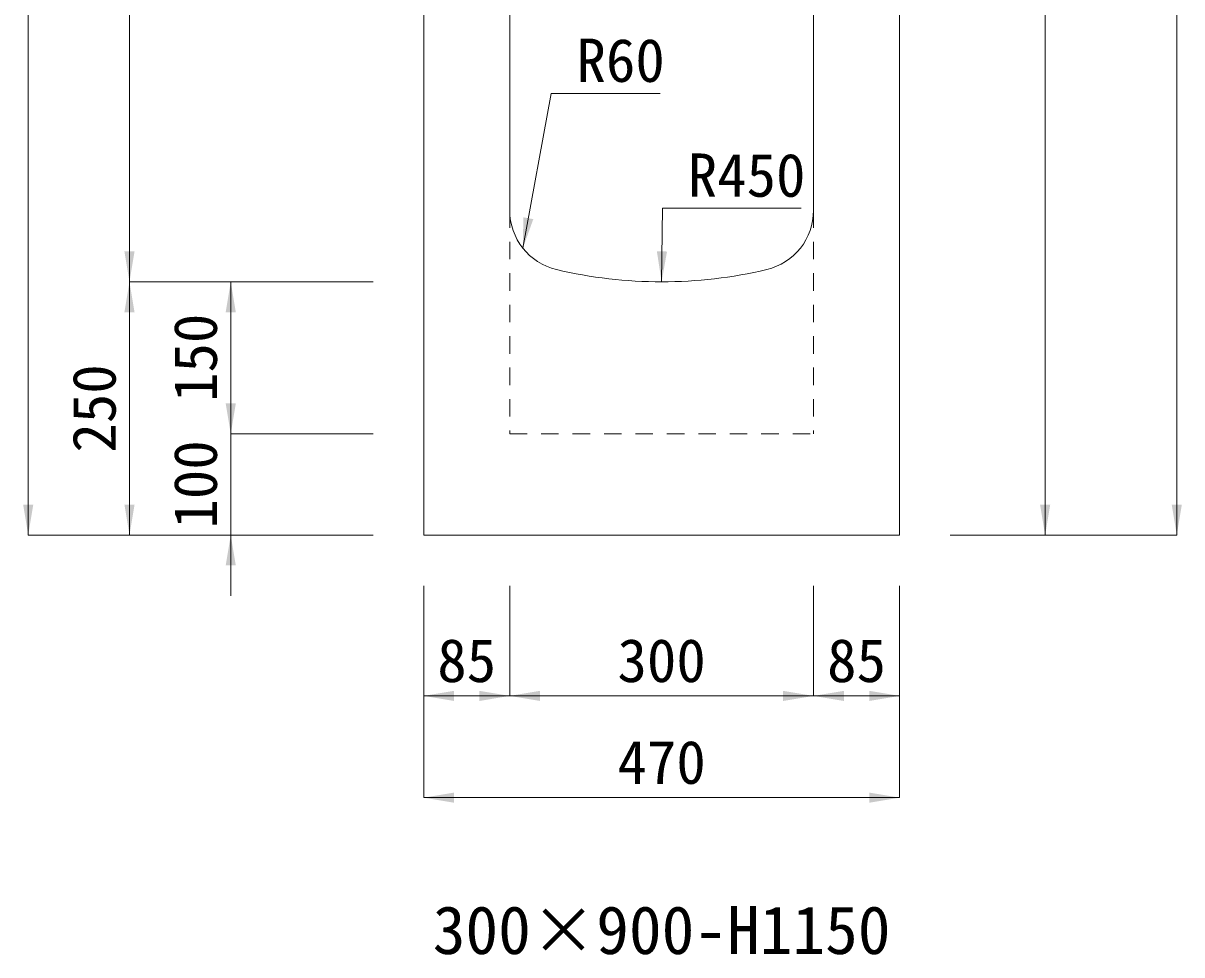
# Model space of a CAD drawing. Units: millimetres at full size. Extents: x -1934 to 78146, y -143454 to -112471.
# Drawn here: x 31494 to 32639, y -138836 to -137916 of the extents above; entities that cross this region are included whole.
import ezdxf
from ezdxf.enums import TextEntityAlignment as Align

# ---------------------------------------------------------------- set-up
doc = ezdxf.new("R2010")
doc.units = ezdxf.units.MM
doc.header["$LTSCALE"] = 23
doc.linetypes.add('USER3', pattern=[1.35, 0.75, -0.6])
for name, color, linetype, lineweight in [('0_2', 7, 'Continuous', 13), ('寸法線', 7, 'Continuous', 13), ('引出線', 4, 'Continuous', 13), ('本体', 2, 'Continuous', 13)]:
    doc.layers.add(name, color=color, linetype=linetype, lineweight=lineweight)
doc.styles.add('ＭＳ ゴシック', font='')
doc.styles.get('ＭＳ ゴシック').set_extended_font_data('MS Gothic')

# ---------------------------------------------------------------- blocks, each defined once
blk = doc.blocks.new('filled_arrow')
at = {"color": 0, "linetype": 'Continuous', "lineweight": -2}
blk.add_solid([(7.5, 1.25), (0, 0), (7.5, -1.25)], dxfattribs=at)

msp = doc.modelspace()

# ---------------------------------------------------------------- linework, layer by layer
at = {"layer": '寸法線'}
for p, q in [((31499.26, -138421.32), (31499.26, -137191.32)), ((32633.58, -138421.32), (32633.58, -137181.32)), ((31599.26, -137271.32), (31599.26, -138171.32)), ((32503.58, -138421.32), (32503.58, -137271.32)), ((31599.26, -138421.32), (31599.26, -138171.32)), ((31839.82, -138171.32), (31599.26, -138171.32)), ((31839.82, -138171.32), (31599.26, -138171.32)), ((31699.26, -138171.32), (31699.26, -138321.32)), ((31839.82, -138171.32), (31699.26, -138171.32)), ((31699.26, -138261.32), (31699.26, -138481.32)), ((31839.82, -138321.32), (31699.26, -138321.32)), ((31839.82, -138321.32), (31699.26, -138321.32)), ((31839.82, -138421.32), (31499.26, -138421.32)), ((31839.82, -138421.32), (31599.26, -138421.32)), ((31839.82, -138421.32), (31699.26, -138421.32)), ((32409.82, -138421.32), (32503.58, -138421.32)), ((32409.82, -138421.32), (32633.58, -138421.32)), ((31889.82, -138471.32), (31889.82, -138580.12)), ((31889.82, -138471.32), (31889.82, -138680.59)), ((31974.82, -138471.32), (31974.82, -138580.12)), ((31974.82, -138471.32), (31974.82, -138580.12)), ((32274.82, -138471.32), (32274.82, -138580.12)), ((32274.82, -138471.32), (32274.82, -138580.12)), ((32359.82, -138471.32), (32359.82, -138580.12)), ((32359.82, -138471.32), (32359.82, -138680.59)), ((31889.82, -138580.12), (31974.82, -138580.12)), ((31974.82, -138580.12), (32274.82, -138580.12)), ((32274.82, -138580.12), (32359.82, -138580.12)), ((31889.82, -138680.59), (32359.82, -138680.59))]:
    msp.add_line(p, q, dxfattribs=at)
at = {"layer": '引出線'}
for points in [[(31987.76, -138138.01), (32015.74, -137985.22), (32123.44, -137985.22)], [(32124.82, -138171.32), (32125.61, -138098.6), (32262.54, -138098.6)]]:
    msp.add_lwpolyline(points, dxfattribs=at)
at = {"layer": '本体', "lineweight": 20}
for p, q in [((31889.82, -137271.32), (31889.82, -138421.32)), ((31974.82, -138100.79), (31974.82, -137271.32)), ((32274.82, -138100.79), (32274.82, -137271.32)), ((32359.82, -138421.32), (32359.82, -137271.32)), ((31889.82, -138421.32), (32359.82, -138421.32))]:
    msp.add_line(p, q, dxfattribs=at)
at = {"layer": '本体', "linetype": 'USER3', "lineweight": 9}
for p, q in [((31974.82, -138100.79), (31974.82, -138321.32)), ((32274.82, -138100.79), (32274.82, -138321.32)), ((31974.82, -138321.32), (32274.82, -138321.32))]:
    msp.add_line(p, q, dxfattribs=at)
at = {"layer": '本体', "lineweight": 20}
for centre, radius, start, end in [((32034.82, -138100.79), 60, 180, 256.65776), ((32214.82, -138100.79), 60, 283.34229, 0), ((32124.82, -137721.32), 450, 256.65776, 283.34229)]:
    msp.add_arc(centre, radius, start, end, dxfattribs=at)

# ---------------------------------------------------------------- block references
at = {"layer": '寸法線', "xscale": 4, "yscale": 4}
for p, rotation in [((31599.26, -138171.32), 90), ((31599.26, -138171.32), 270), ((31699.26, -138171.32), 270), ((31699.26, -138321.32), 90), ((31699.26, -138321.32), 90), ((31499.26, -138421.32), 90), ((31599.26, -138421.32), 90), ((32503.58, -138421.32), 90), ((32633.58, -138421.32), 90), ((31699.26, -138421.32), 270), ((31974.82, -138580.12), 180), ((32274.82, -138580.12), 180), ((32359.82, -138580.12), 180), ((32359.82, -138680.59), 180)]:
    msp.add_blockref('filled_arrow', p, dxfattribs=dict(at, rotation=rotation))
for p in [(31889.82, -138580.12), (31974.82, -138580.12), (32274.82, -138580.12), (31889.82, -138680.59)]:
    msp.add_blockref('filled_arrow', p, dxfattribs=at)
at = {"layer": '引出線', "xscale": 4, "yscale": 4}
for p, rotation in [((31987.76, -138138.01), 79.6), ((32124.82, -138171.32), 89.4)]:
    msp.add_blockref('filled_arrow', p, dxfattribs=dict(at, rotation=rotation))

# ---------------------------------------------------------------- texts
at = {"layer": '0_2', "style": 'ＭＳ ゴシック'}
msp.add_text('300×900-H1150', height=47.47, dxfattribs=at).set_placement((32124.82, -138811.24), align=Align.MIDDLE_CENTER)
at = {"layer": '寸法線', "style": 'ＭＳ ゴシック'}
for s, p in [('150', (31664.26, -138246.32)), ('250', (31564.26, -138296.32)), ('100', (31664.26, -138371.32))]:
    msp.add_text(s, height=42.72, rotation=90, dxfattribs=at).set_placement(p, align=Align.MIDDLE_CENTER)
for s, p in [('85', (31932.32, -138545.12)), ('300', (32124.82, -138545.12)), ('85', (32317.32, -138545.12)), ('470', (32124.82, -138645.59))]:
    msp.add_text(s, height=42.72, dxfattribs=at).set_placement(p, align=Align.MIDDLE_CENTER)
at = {"layer": '引出線', "style": 'ＭＳ ゴシック'}
for s, p in [('R60', (32040.74, -137931.22)), ('R450', (32150.61, -138044.6))]:
    msp.add_text(s, height=42.72, dxfattribs=at).set_placement(p, align=Align.TOP_LEFT)

doc.saveas('drawing.dxf')
